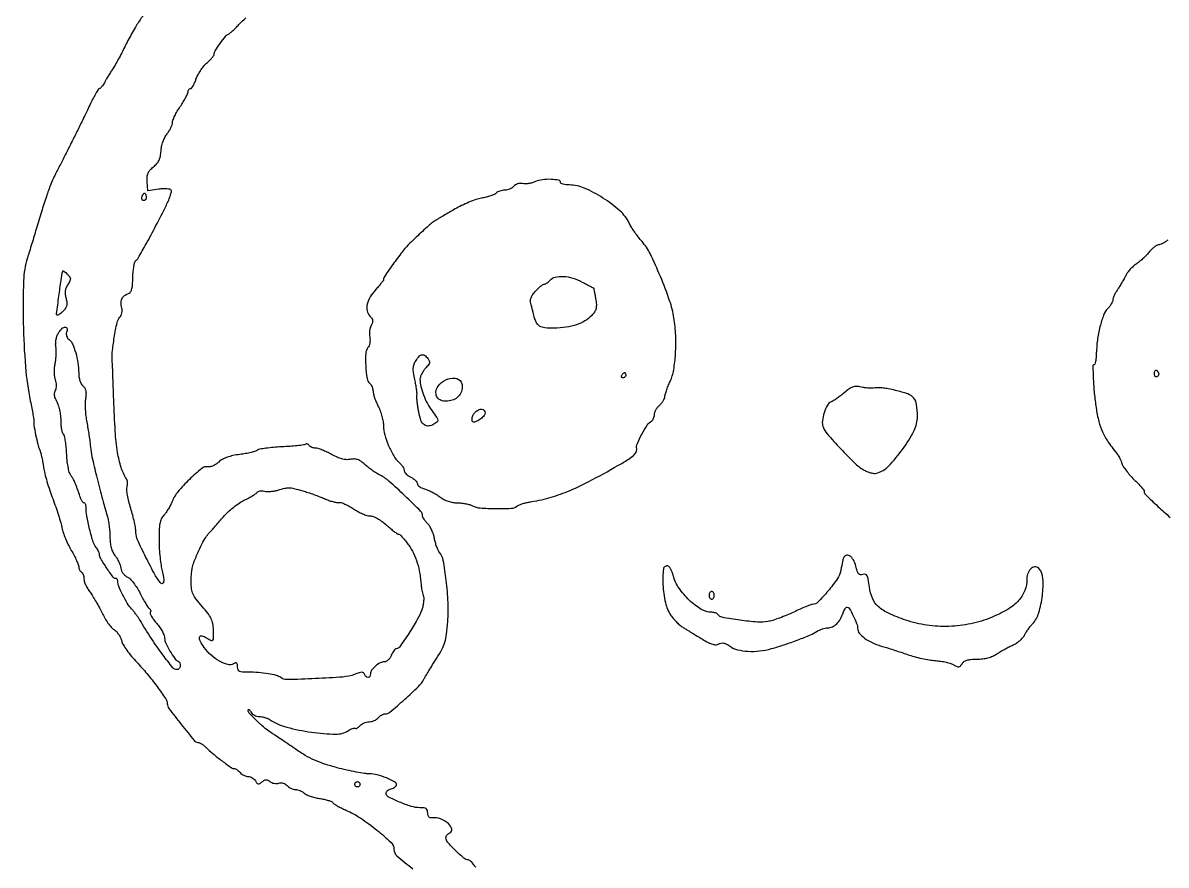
# Model space of a CAD drawing. Extents: x 163 to 1119, y 2 to 1130.
# Drawn here: x 190.6 to 629.5, y 404 to 727.2 of the extents above; entities that cross this region are included whole.
import ezdxf

# ---------------------------------------------------------------- set-up
doc = ezdxf.new("R2010")
doc.units = 0

msp = doc.modelspace()

# ---------------------------------------------------------------- linework, layer by layer
for points in [[(237.629457, 731.463585, 0.000067), (236.192159, 729.31235, 0.000112), (234.982215, 727.5, 0.013142), (233.77071, 725.576821, 0.006374), (232.318868, 723.059375, 0.006317), (230.872679, 720.397854, 0.009049), (229.663668, 718, -0.007), (228.503006, 715.674369, -0.005827), (227.206056, 713.234375, -0.005887), (225.966183, 711.02807, -0.015861), (225.017758, 709.5, 0.006332), (224.167643, 708.186845, 0.004745), (223.263698, 706.720312, 0.004798), (222.438972, 705.323296, 0.010945), (221.850107, 704.25, -0.023456), (221.348959, 703.388407, -0.031335), (220.811416, 702.660938, -0.032353), (220.30917, 702.136415, -0.187763), (219.958712, 702, 0.254873), (219.573861, 701.790195, 0.009119), (218.658103, 700.310938, 0.014813), (217.627863, 698.453714, 0.009604), (216.542533, 696.25, -0.002082), (215.326763, 693.684784, -0.00134), (213.896843, 690.720312, -0.001346), (212.48224, 687.827419, -0.002533), (211.321688, 685.5, 0.000245), (210.173654, 683.223829, 0.000144), (208.80249, 680.5, 0.000144), (207.433266, 677.776126, 0.000245), (206.291333, 675.5, -0.000716), (205.235579, 673.400578, -0.000643), (204.13521, 671.227167, -0.000644), (203.142739, 669.279326, -0.002025), (202.4696, 667.975463, 0.030903), (201.274083, 665.289988, 0.007007), (199.595686, 660.590686, 0.006683), (197.683514, 654.735532, 0.004494), (195.649265, 648, -0.00156), (194.909116, 645.496329, -0.000911), (194.0072, 642.5, -0.000911), (193.093421, 639.50386, -0.001545), (192.316317, 637, 0.067894), (190.819948, 628.200811, 0.013268), (190.717983, 612.092805, 0.014931), (191.563051, 595.227798, 0.030769), (193.424639, 582.154492, -0.0033), (193.994002, 579.292332, -0.004882), (194.452178, 576.77447, -0.002311), (194.810471, 574.630885, -0.091901), (194.799848, 574.154492, 0.095237), (194.778699, 572.805837, 0.007033), (195.473079, 569.161649, 0.010243), (196.292222, 565.546756, 0.035636), (197.032764, 563.270763, -0.030774), (197.422543, 562.111217, -0.010301), (197.851481, 560.37462, -0.010206), (198.24836, 558.428145, -0.011484), (198.548418, 556.54197, 0.027235), (198.976344, 554.307875, 0.009838), (199.818221, 551.185728, 0.009724), (200.876208, 547.795644, 0.011404), (202.014254, 544.62648, -0.007771), (203.160027, 541.507236, -0.007158), (204.241414, 538.267568, -0.007168), (205.122422, 535.352682, -0.023437), (205.586054, 533.392985, 0.035696), (206.059737, 531.589201, 0.0157), (206.928715, 529.277516, 0.015445), (208.007796, 526.873111, 0.020006), (209.151116, 524.743706, -0.011616), (210.241958, 522.791351, -0.01433), (211.16314, 520.920943, -0.012735), (211.845489, 519.322686, -0.094792), (212, 518.515011, 0.063644), (212.074153, 517.934806, 0.051654), (212.29375, 517.346848, 0.053394), (212.617211, 516.839248, 0.086008), (213, 516.5, -0.114193), (213.383672, 516.119706, -0.049674), (213.70625, 515.47375, -0.045635), (213.925952, 514.688104, -0.045399), (214, 513.874261, 0.079684), (214.158475, 512.886172, 0.026781), (214.690418, 511.521232, 0.025862), (215.450799, 510.049459, 0.026861), (216.350361, 508.683278, -0.019135), (217.411843, 507.124147, -0.008872), (218.675336, 505.024547, -0.008773), (219.926241, 502.769402, -0.012081), (220.964663, 500.69816, 0.024191), (222.002062, 498.748261, 0.022549), (223.245774, 496.859863, 0.023177), (224.503678, 495.284572, 0.067746), (225.550997, 494.374629, -0.060631), (226.485876, 493.585344, -0.038481), (227.37387, 492.468185, -0.038273), (228.087197, 491.217032, -0.056424), (228.495289, 490.02145, 0.080256), (229.061858, 488.587869, 0.019633), (230.448677, 486.451623, 0.01961), (232.253011, 484.0991, 0.018446), (234.271815, 481.844981, -0.018711), (238.153309, 477.50643, -0.014392), (242.068346, 472.499829, -0.009052), (245.436175, 467.749995, -0.150794), (246, 465.922984, 0.163357), (246.609306, 464.107795, 0.005273), (251.393006, 457.921769, 0.004443), (256.358961, 451.751638, 0.213168), (257.75, 451.055196, -0.092567), (258.351263, 450.915216, -0.031452), (259.152047, 450.502151, -0.030017), (259.999005, 449.923801, -0.030322), (260.767607, 449.25, 0.022076), (263.514799, 446.760404, 0.012193), (267.072581, 443.954925, 0.006452), (270.61719, 441.36817, 0.155619), (271.77146, 441, -0.109807), (272.235477, 440.896851, -0.038759), (272.831849, 440.559375, -0.036227), (273.451026, 440.073994, -0.035213), (274, 439.5, 0.061948), (274.610966, 438.92586, 0.044145), (275.416139, 438.440625, 0.044578), (276.281711, 438.109837, 0.069094), (277.072755, 438, -0.081313), (277.842587, 437.873973, -0.056285), (278.643603, 437.499814, -0.055515), (279.35339, 436.948541, -0.072457), (279.853533, 436.297238, 0.039515), (280.427068, 435.439154, 0.19118), (280.924784, 435.150992, 0.178195), (281.507255, 435.272512, 0.033602), (282.403223, 435.919683, -0.042624), (283.26929, 436.521811, -0.121326), (283.970199, 436.724012, -0.13068), (284.652702, 436.571032, -0.053134), (285.452012, 436.039826, 0.076969), (286.148312, 435.623305, 0.052229), (287.03762, 435.366527, 0.051653), (287.973877, 435.297571, 0.069521), (288.810829, 435.43996, -0.075881), (289.665085, 435.574192, -0.071634), (290.538437, 435.45233, -0.071906), (291.339016, 435.089782, -0.077475), (291.981262, 434.522578, 0.064618), (292.608146, 433.939726, 0.044374), (293.446213, 433.447257, 0.044476), (294.355011, 433.111717, 0.066296), (295.193873, 433, -0.059277), (296.041034, 432.899211, -0.03902), (296.975432, 432.594911, -0.039017), (297.851329, 432.149075, -0.059214), (298.521884, 431.620973, 0.08842), (299.348794, 431.04424, 0.024337), (300.825403, 430.447653, 0.023791), (302.593242, 429.924468, 0.022832), (304.427147, 429.563196, -0.016604), (306.201787, 429.236495, -0.02198), (307.78969, 428.815414, -0.020101), (309.050972, 428.364473, -0.159754), (309.518112, 427.970695, 0.112237), (309.970948, 427.510291, 0.012421), (311.241755, 426.739335, 0.014641), (312.824434, 425.892738, 0.011359), (314.592812, 425.06197, -0.041918), (320.26419, 421.961779, -0.024661), (326.496908, 417.385296, -0.01839), (331.895436, 412.655743, -0.206507), (333, 410.0954, 0.216442), (334.166161, 407.527665, 0.016236), (340.247791, 402.551971, 0.018912)], [(364.404638, 403.123076, 0.025647), (363.245005, 404.630297, 0.024215), (362.19784, 405.742037, 0.194104), (361.558379, 406, -0.178816), (359.873363, 406.622522, -0.017681), (356.641798, 409.591914, -0.017544), (353.626429, 412.782252, -0.182519), (353, 414.441149, -0.098362), (353.110578, 414.997808, -0.066863), (353.435673, 415.558149, -0.063965), (353.916146, 416.03709, -0.072536), (354.483141, 416.355157, 0.384168), (355.231153, 417.824731, 0.151439), (353.912666, 419.912218, 0.085027), (350.846247, 421.738732, 0.125431), (347.75, 422.105829, -0.085846), (346.98351, 422.136293, -0.150395), (346.434023, 422.443326, -0.132001), (346.106934, 423.041755, -0.059502), (346, 423.937142, 0.075423), (345.845644, 424.954593, 0.16801), (345.387583, 425.577547, 0.120821), (344.521251, 425.906984, 0.030736), (343.009538, 426, -0.075062), (339.670986, 426.504036, -0.02623), (335.099736, 428.183736, -0.018953), (330.826162, 430.208637, -0.279562), (330, 431.570757, -0.14557), (330.147609, 432.067016, -0.070767), (330.5875, 432.569053, -0.060987), (331.235041, 433.000893, -0.052688), (332, 433.289749, 0.039994), (332.765439, 433.556836, 0.051426), (333.4125, 433.925971, 0.061102), (333.857976, 434.335388, 0.178227), (334, 434.721168, 0.274547), (333.287225, 435.921415, 0.027379), (330.144591, 437.417341, 0.033299), (326.567577, 438.614471, 0.064184), (323.576629, 439, -0.038544), (321.72451, 439.142988, -0.008285), (318.549515, 439.690182, -0.008605), (314.884419, 440.450116, -0.008116), (311.175053, 441.349555, -0.015269), (306.387, 442.75053, -0.026969), (302.547444, 444.235826, -0.027981), (298.986855, 446.084903, -0.018006), (295.071736, 448.599555, 0.001682), (292.240839, 450.551202, 0.002036), (289.571358, 452.36243, 0.001723), (287.313149, 453.86994, 0.013979), (286.257239, 454.527865, -0.042904), (283.706251, 456.329936, -0.016736), (280.499717, 459.224132, -0.009891), (277.486059, 462.25046, -0.200638), (277.030409, 463.433999, -0.216168), (277.14122, 463.660897, -0.328125), (277.351299, 463.6728, -0.091365), (277.684528, 463.356248, -0.025361), (278.080099, 462.75, 0.082324), (278.634668, 462.080379, 0.055184), (279.454384, 461.514063, 0.054121), (280.399411, 461.129818, 0.069623), (281.327184, 461, -0.046421), (282.32359, 460.907292, -0.027748), (283.479994, 460.623034, -0.027618), (284.609881, 460.208367, -0.042483), (285.527494, 459.716713, 0.079784), (291.876371, 456.900066, 0.030453), (301.390356, 454.99686, 0.027617), (310.720748, 454.23635, 0.152708), (315.508084, 455.597254, -0.026709), (316.370665, 456.098763, -0.038814), (317.182633, 456.437894, -0.044022), (317.845681, 456.593188, -0.236116), (318.187325, 456.479342, 0.250303), (318.482476, 456.389697, 0.078081), (318.931572, 456.554396, 0.056935), (319.456967, 456.930352, 0.035822), (319.979944, 457.475834, -0.072933), (320.629009, 458.05958, -0.044588), (321.53575, 458.552276, -0.043725), (322.543732, 458.887685, -0.058525), (323.5, 459, 0.057711), (324.454798, 459.110572, 0.043604), (325.458358, 459.440625, 0.044567), (326.358729, 459.925471, 0.073891), (327, 460.5, -0.04698), (327.575336, 461.073937, -0.041134), (328.272756, 461.559375, -0.043286), (328.981594, 461.892501, -0.088432), (329.584645, 462, 0.176434), (331.500991, 462.697942, 0.007309), (337.110148, 467.550107, 0.011181), (342.389061, 472.469311, 0.078351), (344.489442, 475.279104, -0.012966), (345.170694, 476.492851, -0.002829), (346.409904, 478.545939, -0.002945), (347.871347, 480.905196, -0.00282), (349.381566, 483.281539, 0.019222), (351.450808, 486.786348, 0.049773), (352.579994, 489.491537, 0.043986), (353.226637, 492.554686, 0.012421), (353.691234, 497.415313, 0.028566), (353.789488, 504.781943, 0.018944), (353.09958, 513.211346, 0.014862), (351.944215, 520.894004, 0.129113), (350.497899, 524, -0.064923), (349.97253, 524.832535, -0.021227), (349.418451, 526.177322, -0.020747), (348.923639, 527.738726, -0.021996), (348.570885, 529.305777, 0.034981), (348.166913, 530.905442, 0.027809), (347.517797, 532.564722, 0.028578), (346.738902, 534.040448, 0.060728), (345.944223, 535.055777, -0.023462), (345.200007, 535.873318, -0.026895), (344.571116, 536.721896, -0.02751), (344.122915, 537.488602, -0.119057), (344, 537.997487, 0.198615), (343.263915, 539.77743, 0.005524), (337.190798, 545.731414, 0.01026), (331.183236, 551.260251, 0.06413), (327.731687, 553.597952, -0.022655), (326.298794, 554.404236, -0.013287), (324.657245, 555.49011, -0.013273), (323.07007, 556.665749, -0.021962), (321.803617, 557.749885, 0.032418), (320.346145, 558.945686, 0.071436), (319.071165, 559.60889, 0.081129), (317.768332, 559.839401, 0.052701), (316.242389, 559.698478, -0.062877), (314.692421, 559.586987, -0.050314), (313.036938, 559.844513, -0.041856), (311.197801, 560.492039, -0.023598), (309.086699, 561.562755, 0.016628), (307.309059, 562.495709, 0.017906), (305.516109, 563.284059, 0.017723), (303.936488, 563.848168, 0.077041), (302.956943, 564, -0.050098), (302.206938, 564.075337, -0.047673), (301.473705, 564.298542, -0.05133), (300.863354, 564.626721, -0.105718), (300.489919, 565.016312, 0.089689), (300.179945, 565.360963, 0.095247), (299.775006, 565.566405, 0.099803), (299.338721, 565.601661, 0.109247), (298.938206, 565.461809, -0.106921), (298.256784, 565.22035, -0.00545), (295.911964, 564.945677, -0.008496), (293.096233, 564.695219, -0.006041), (289.933071, 564.506334, 0.010075), (286.752006, 564.290613, 0.013501), (283.880103, 563.959293, 0.010641), (281.522302, 563.571195, 0.12278), (280.675766, 563.184229, -0.09636), (279.902117, 562.780505, -0.014027), (278.179536, 562.320801, -0.015436), (276.086497, 561.892444, -0.012678), (273.829036, 561.561311, 0.022284), (271.212581, 561.126032, 0.033657), (268.991394, 560.495244, 0.039222), (267.175813, 559.679239, 0.061731), (265.790499, 558.681645, -0.042167), (264.74916, 557.86823, -0.041435), (263.580186, 557.235648, -0.044577), (262.461394, 556.859793, -0.106717), (261.590704, 556.840307, 0.224196), (259.248461, 556.240128, 0.019232), (254.514911, 552.000567, 0.025128), (250.087655, 547.264308, 0.081756), (247.892172, 543.5875, -0.025152), (247.283854, 542.244973, -0.016472), (246.456325, 540.76093, -0.01658), (245.552122, 539.364952, -0.030316), (244.711545, 538.300772, 0.070579), (243.720948, 536.815603, 0.064368), (243.143784, 535.0666, 0.040204), (242.870644, 532.589457, 0.010275), (242.834676, 528.55138, 0.012134), (242.949329, 525.35998, 0.01045), (243.221188, 522.014247, 0.010574), (243.595605, 518.988671, 0.029699), (244.027017, 516.899667, -0.025584), (244.543538, 514.498411, -0.060523), (244.616258, 512.673158, -0.225505), (244.231583, 512.008527, -0.38064), (243.635653, 512.083333, -0.053789), (241.270724, 515.459594, -0.010487), (237.818069, 522.049881, -0.007719), (234.570569, 528.838936, -0.107022), (233.987099, 531.479091, 0.040369), (233.852456, 533.059954, 0.011367), (233.388589, 535.492993, 0.011381), (232.736756, 538.228947, 0.011775), (231.967735, 540.90131, -0.015122), (231.242357, 543.487003, -0.018085), (230.722195, 545.962659, -0.017038), (230.433779, 548.056861, -0.102891), (230.545184, 549.142362, 0.052304), (230.70907, 549.939298, 0.042525), (230.720676, 550.811495, 0.044124), (230.589426, 551.625385, 0.080585), (230.322644, 552.241051, -0.067175), (228.299618, 556.588059, -0.035501), (226.938358, 562.39002, -0.02398), (226.030592, 570.495537, -0.007859), (225.455619, 582.5, 0.000748), (225.284352, 587.589448, 0.001058), (225.115438, 592.121875, 0.000602), (224.960124, 595.948055, 0.014988), (224.88452, 597, -0.051581), (224.889584, 600.746719, -0.014804), (225.665925, 606.504364, -0.010804), (226.730661, 612.186324, -0.127916), (227.720825, 614.178336, 0.06709), (228.241672, 614.970255, 0.054398), (228.580126, 615.929784, 0.055523), (228.698569, 616.916362, 0.079135), (228.567458, 617.787459, -0.076466), (228.281038, 619.62416, -0.101141), (228.615778, 621.27944, -0.11317), (229.527639, 622.539288, -0.116301), (230.888793, 623.260668, 0.149722), (231.757316, 623.796773, 0.106885), (232.316222, 624.801657, 0.054891), (232.639555, 626.529911, 0.012244), (232.792227, 629.533264, -0.015548), (232.922768, 631.805112, -0.021801), (233.190368, 633.819284, -0.01896), (233.537991, 635.421943, -0.193801), (233.932762, 635.958444, 0.126227), (234.879617, 636.942577, 0.003113), (237.953919, 642.454939, 0.006328), (241.544505, 649.188822, 0.003754), (245.662392, 657.301481, 0.016023), (246.537089, 659.207969, 0.022527), (247.184102, 660.963782, 0.019838), (247.583617, 662.416709, 0.198093), (247.483692, 663.026387, 0.208256), (247.014848, 663.351688, 0.030734), (245.844972, 663.509976, 0.03035), (244.359224, 663.528336, 0.02182), (242.706492, 663.375923), (238.5, 662.802034), (238.25594, 666.333109, -0.036729), (238.264216, 668.20709, -0.083072), (238.605337, 669.579584, -0.084665), (239.369529, 670.750338, -0.039284), (240.708243, 671.985144, 0.045887), (241.998676, 673.20729, 0.068455), (242.854616, 674.501942, 0.0641), (243.364451, 676.043297, 0.03503), (243.605921, 678.022792, -0.040886), (243.835365, 679.736711, -0.030276), (244.355401, 681.577452, -0.030782), (245.073913, 683.289216, -0.051936), (245.903617, 684.604599, 0.027924), (246.705955, 685.750898, 0.027114), (247.384188, 686.99052, 0.028171), (247.858421, 688.143905, 0.083637), (248, 688.984378, -0.095319), (248.178855, 689.914048, -0.018392), (248.875905, 691.487998, -0.018967), (249.8403, 693.289038, -0.0165), (250.981803, 695.099519, 0.011883), (252.124937, 696.876021, 0.014983), (253.093046, 698.574546, 0.013098), (253.816354, 700.027543, 0.105675), (253.981803, 700.75, -0.071968), (254.05803, 701.227677, -0.086005), (254.265624, 701.632813, -0.098807), (254.569232, 701.903814, -0.133723), (254.922448, 702, 0.231917), (255.350381, 702.209772, 0.032084), (255.921669, 703.053668, 0.03134), (256.508052, 704.212938, 0.021719), (257.028698, 705.586955, -0.041383), (257.691478, 707.148076, -0.025034), (258.714797, 708.87763, -0.024984), (259.911564, 710.504336, -0.039703), (261.10625, 711.752253, 0.015626), (262.214476, 712.803613, 0.020763), (263.149961, 713.830296, 0.018588), (263.845491, 714.725996, 0.157044), (264, 715.20579, -0.143269), (264.376491, 716.492747, -0.012695), (266.291252, 719.324276, -0.013381), (268.345251, 722.044521, -0.127708), (269.5, 722.910133, 0.077345), (270.051489, 723.243412, 0.010106), (271.0875, 724.148749, 0.011559), (272.278078, 725.283775, 0.009437), (273.5, 726.550766, -0.025742), (276.191866, 729.165712, -0.011791)], [(630.115141, 643.857644, -0.023712), (629.107205, 643.146635, -0.024802), (628.051115, 642.545683, -0.025463), (627.092276, 642.12113, -0.091735), (626.437619, 642, 0.137586), (625.790458, 641.818484, 0.030926), (624.842448, 641.157677, 0.029829), (623.806494, 640.230185, 0.025048), (622.822478, 639.132517, -0.021836), (621.74487, 637.914805, -0.014954), (620.423014, 636.625864, -0.015098), (619.072217, 635.458472, -0.029337), (617.915444, 634.62591, 0.041801), (616.825101, 633.799192, 0.025808), (615.6849, 632.662407, 0.025802), (614.667222, 631.413418, 0.041578), (613.95148, 630.243393, -0.010269), (613.294573, 629.001163, -0.005854), (612.452625, 627.52615, -0.005844), (611.570075, 626.060738, -0.00963), (610.786036, 624.84563, 0.02018), (610.102396, 623.735395, 0.02139), (609.524648, 622.594634, 0.021597), (609.114009, 621.574944, 0.085118), (609, 620.910081, -0.104103), (608.865889, 620.272936, -0.029639), (608.401576, 619.368255, -0.028473), (607.742509, 618.384707, -0.026729), (606.962812, 617.460415, 0.09911), (605.415019, 614.972969, 0.028434), (604.057978, 610.619756, 0.02768), (603.067998, 605.471864, 0.027742), (602.653705, 600.25, -0.016693), (602.560607, 598.620866, -0.027057), (602.360804, 597.248438, -0.025574), (602.098807, 596.221545, -0.328576), (601.798075, 596, 0.421557), (601.302579, 595.491955, 0.005309), (601.480029, 590.512906, 0.012969), (601.877472, 585.016127, 0.012641), (602.56162, 579.5, 0.024233), (603.609451, 574.253741, 0.0466), (605.032987, 570.213084, 0.043073), (607.259324, 566.30617, 0.017834), (610.892719, 561.423188, -0.042602), (611.273788, 560.854324, -0.015808), (611.713482, 559.996083, -0.015532), (612.136506, 559.024861, -0.018099), (612.475537, 558.077076, 0.067477), (613.006619, 556.955054, 0.018776), (614.130456, 555.36199, 0.018591), (615.551311, 553.637295, 0.018528), (617.097893, 552.020908, -0.00942), (618.592874, 550.514361, -0.01355), (619.853756, 549.121221, -0.009278), (620.839877, 547.926292, -0.169443), (621, 547.46736, 0.202755), (621.553124, 546.159411, 0.005152), (626.302613, 541.642361, 0.009174), (630.978854, 537.443444, 0.075718)]]:
    msp.add_lwpolyline(points, format="xyb")
for points in [[(387.397279, 666.3047, -0.035064), (386.131303, 665.856992, -0.028457), (384.72375, 665.55268, -0.029321), (383.38875, 665.422241, -0.063673), (382.364422, 665.513028, 0.069912), (381.451943, 665.582488, 0.057768), (380.491396, 665.408661, 0.059404), (379.625059, 665.028921, 0.086791), (378.991978, 664.490334, -0.072186), (378.359246, 663.919575, -0.044597), (377.478783, 663.437786, -0.043816), (376.502066, 663.109791, -0.05917), (375.577555, 663, 0.044709), (374.662176, 662.917985, 0.03687), (373.712767, 662.67311, 0.038294), (372.869795, 662.314042, 0.076692), (372.287182, 661.887182, -0.093608), (371.578876, 661.403926, -0.019474), (370.170618, 660.852665, -0.01981), (368.460324, 660.333794, -0.017564), (366.644538, 659.928101, 0.03493), (364.511347, 659.37312, 0.015665), (361.794093, 658.36372, 0.015419), (358.97717, 657.113045, 0.020244), (356.49342, 655.790919, 0.000025), (354.216295, 654.457651, 0.000028), (352.022661, 653.172957, 0.000026), (350.153928, 652.078273, 0.000148), (349.167543, 651.5, 0.031442), (347.840624, 650.604981, 0.016611), (346.307649, 649.341063, 0.007874), (343.964725, 647.208364, 0.001077), (339.154844, 642.669985, 0.037184), (336.604805, 639.865672, 0.010097), (333.005591, 635.065894, 0.005178), (329.460588, 630.024652, 0.151778), (329, 628.542301, -0.16653), (328.908222, 628.274382, -0.004751), (328.146232, 627.311721, -0.009156), (327.207321, 626.191057, -0.006114), (326.093555, 624.941287, 0.047262), (323.900927, 622.031091, 0.082702), (322.767255, 619.243124, 0.106939), (322.747064, 616.754392, 0.132464), (323.789371, 614.694061, -0.040847), (324.530861, 613.718874, -0.106316), (324.837027, 612.897035, -0.118574), (324.76209, 612.078288, -0.057796), (324.309799, 611.124459, 0.070407), (323.924183, 610.255513, 0.036445), (323.682754, 609.089817, 0.03535), (323.606351, 607.83255, 0.044757), (323.721862, 606.674652, -0.046368), (323.831188, 605.541872, -0.041076), (323.738164, 604.360236, -0.043318), (323.471799, 603.304974, -0.089964), (323.056287, 602.567822, 0.162826), (322.198545, 600.355741, 0.024335), (322.206165, 595.518016, 0.023439), (322.674579, 590.709394, 0.185613), (323.748834, 588.793486, -0.07505), (324.228096, 588.256063, -0.044531), (324.63247, 587.496899, -0.043449), (324.907736, 586.648055, -0.056746), (325, 585.837717, 0.064745), (325.129286, 584.843476, 0.017864), (325.5875, 583.331963, 0.017732), (326.23445, 581.641588, 0.017691), (327, 580, -0.030681), (327.766024, 578.239463, -0.021876), (328.4125, 576.188242, -0.02219), (328.857816, 574.170277, -0.043233), (329, 572.52894, 0.069058), (329.472758, 569.122361, 0.032695), (330.959505, 564.934862, 0.032655), (332.963569, 561.007258, 0.074671), (335.064869, 558.441294, -0.035014), (335.805379, 557.6703, -0.03495), (336.431555, 556.803065, -0.037146), (336.866643, 555.969853, -0.102097), (337, 555.323574, 0.143113), (337.176834, 554.718414, 0.053978), (337.734375, 554.023914, 0.047828), (338.543464, 553.354892, 0.041977), (339.5, 552.818046, -0.04059), (340.45659, 552.284649, -0.046894), (341.265625, 551.625696, -0.052976), (341.824164, 550.945788, -0.146498), (342, 550.358537, 0.172861), (342.197793, 549.803515, 0.064537), (342.807813, 549.226936, 0.054122), (343.697647, 548.717225, 0.042642), (344.75, 548.360503, -0.040156), (346.023589, 547.935821, -0.018675), (347.601165, 547.194146, -0.018362), (349.208399, 546.287644, -0.02438), (350.594391, 545.341451, 0.040462), (352.143858, 544.3551, 0.038793), (353.853506, 543.615179, 0.039206), (355.63799, 543.154709, 0.043568), (357.410132, 543, -0.025532), (358.985126, 542.919522, -0.021418), (360.640052, 542.677972, -0.021956), (362.134959, 542.325316, -0.054008), (363.179876, 541.903733, 0.104006), (366.102459, 541.050248, 0.01685), (372.049799, 540.793359, 0.014276), (378.02703, 540.907413, 0.158634), (380.229755, 541.742249, -0.069463), (380.94972, 542.172073, -0.020534), (382.15499, 542.623609, -0.020181), (383.56689, 543.025072, -0.020466), (385, 543.30924, 0.028392), (392.517018, 544.923934, 0.030611), (399.610973, 547.350301, 0.023334), (407.787456, 551.173895, 0.008512), (419, 557.315393, 0.008848), (422.915141, 559.640055, 0.043682), (424.969765, 561.172443, 0.088158), (425.969114, 562.442158, 0.159104), (426.197787, 563.732641, -0.13536), (426.466278, 565.804038, -0.023585), (428.179395, 569.394867, -0.024945), (430.247045, 572.827197, -0.106692), (431.95948, 574.474957, 0.101527), (432.358202, 574.85085, 0.051994), (432.694347, 575.453766, 0.048625), (432.922839, 576.173159, 0.05264), (433, 576.904029, -0.086738), (433.142304, 577.718164, -0.040394), (433.5875, 578.697069, -0.038419), (434.234698, 579.675539, -0.043542), (435, 580.5, 0.034725), (435.765337, 581.295922, 0.034807), (436.4125, 582.189509, 0.036994), (436.862376, 583.046796, 0.102686), (437, 583.709852, -0.072321), (437.116486, 584.510978, -0.011483), (437.604637, 586.025775, -0.012522), (438.270283, 587.795533, -0.010667), (439.058338, 589.628061, 0.065389), (440.409438, 594.04471, 0.026811), (441.11556, 600.285362, 0.025673), (441.169303, 607.242504, 0.027606), (440.499422, 614, 0.045209), (438.857684, 620.584166, 0.015302), (435.325577, 629.818687, 0.014176), (431.328609, 638.667301, 0.066998), (428.254706, 643.294028, -0.01578), (426.866058, 644.981166, -0.011931), (425.446229, 646.915315, -0.012096), (424.199048, 648.797553, -0.027237), (423.368774, 650.294028, 0.097687), (419.765042, 655.065807, 0.039994), (413.26898, 659.996575, 0.039935), (406.105435, 663.812818, 0.102775), (400.390796, 665, -0.02481), (399.091392, 665.064516, -0.039428), (397.996046, 665.261612, -0.046881), (397.217425, 665.54631, -0.289331), (397, 665.890594, 0.356929), (396.252435, 666.804397, 0.03911), (393.359621, 667.156961, 0.041305), (390.044687, 667.026068, 0.072122)], [(237.604167, 659.270833, -0.198339), (236.941134, 658.995338, -0.274516), (236.399603, 659.315272, -0.160291), (236.239822, 660.176395, -0.105175), (236.582949, 661.134215, -0.024362), (237.012891, 661.759582, -0.233206), (237.294341, 661.899578, -0.286646), (237.536207, 661.749629, -0.033951), (237.787251, 661.138246, -0.052621), (237.903448, 660.610215, -0.052345), (237.907167, 660.068604, -0.057227), (237.805016, 659.594136, -0.115259)], [(207.81638, 626.809977, 0.049711), (207.185423, 625.580715, 0.06212), (206.867352, 624.339168, 0.059024), (206.855629, 623.007422, 0.039318), (207.140728, 621.506434, -0.036072), (207.453191, 619.917637, -0.087115), (207.391512, 618.726042, -0.093748), (206.933948, 617.68031, -0.046532), (206.006434, 616.56199, -0.019895), (205.231255, 615.846162, -0.032964), (204.51738, 615.314737, -0.036271), (203.938789, 614.997518, -0.335301), (203.676845, 615.055556, -0.211318), (203.514269, 615.601946, -0.00078), (204.389004, 622.352361, -0.00405), (205.242697, 628.475669, -0.019079), (205.894748, 631.964286, -0.474808), (206.041791, 632.037374, -0.042364), (206.455035, 631.806234, -0.031455), (207.011912, 631.376227, -0.016242), (207.654309, 630.774263, -0.036524), (208.526451, 629.764463, -0.150753), (208.792572, 629.012422, -0.129951), (208.60789, 628.177114, -0.024382)], [(405.301882, 627.75, 0.00126), (406.921062, 626.887438, 0.002024), (408.306682, 626.160938, 0.000349), (409.534279, 625.524698, 0.119937), (409.63576, 625.5, -0.356923), (409.699701, 625.447692, -0.001002), (409.931749, 624.287928, -0.004962), (410.181779, 622.955898, -0.003001), (410.452742, 621.373797, -0.024068), (410.71926, 619.076419, -0.077714), (410.58495, 617.549762, -0.089223), (410.005176, 616.254419, -0.03837), (408.816982, 614.771549, -0.072975), (406.358048, 612.811894, -0.052841), (403.157279, 611.376357, -0.044491), (399.18686, 610.458862, -0.02746), (394.407507, 610.059975, -0.031023), (390.916731, 610.177535, -0.119354), (388.879626, 610.882757, -0.143759), (387.600228, 612.358133, -0.052785), (386.714929, 615, 0.005943), (386.45632, 616.105701, 0.003981), (386.135484, 617.364276, 0.004009), (385.80513, 618.578771, 0.007885), (385.519552, 619.537961, -0.092369), (385.388531, 620.616144, -0.078168), (385.638697, 621.738508, -0.061665), (386.296488, 622.94689, -0.031444), (387.391069, 624.287961, -0.016974), (388.421221, 625.32648, -0.021929), (389.437989, 626.203339, -0.020396), (390.328853, 626.84881, -0.147614), (390.829806, 627, 0.114167), (391.270713, 627.102004, 0.037538), (391.848989, 627.440625, 0.035125), (392.455352, 627.925978, 0.033224), (393, 628.5, -0.167261), (394.930527, 629.674652, -0.069124), (398.020063, 629.913442, -0.058565), (401.67129, 629.256994, -0.049318)], [(207.330901, 608.419931, 0.104742), (207.224445, 607.750415, 0.072599), (207.374188, 606.996168, 0.068646), (207.747846, 606.27493, 0.073853), (208.295189, 605.701956, -0.125775), (209.63287, 603.977396, -0.032202), (210.837161, 600.627422, -0.032289), (211.701358, 596.692098, -0.037537), (211.994423, 592.872445, 0.037056), (212.110275, 591.34325, 0.040783), (212.4506, 589.897667, 0.044865), (212.962068, 588.695995, 0.0968), (213.595548, 587.920702, -0.085569), (214.29766, 587.099453, -0.082777), (214.694299, 586.081207, -0.063379), (214.79939, 584.765141, -0.027922), (214.619977, 583.024932, 0.037513), (214.473229, 581.27311, 0.015513), (214.526632, 578.893729, 0.015246), (214.741939, 576.335221, 0.018982), (215.104203, 573.976675, -0.006322), (215.53336, 571.587365, -0.004671), (215.949989, 568.933773, -0.004722), (216.296586, 566.418755, -0.010556), (216.501502, 564.5, 0.033035), (217.080791, 560.701234, 0.00522), (218.786659, 553.343299, 0.006151), (220.851207, 545.276672, 0.008201), (222.935941, 538.006602, -0.027698), (223.34451, 536.339081, -0.013632), (223.687433, 534.181752, -0.013482), (223.922564, 531.91619, -0.019116), (224, 529.891461, 0.027986), (224.120507, 527.740137, 0.038011), (224.483683, 525.830111, 0.042614), (225.080358, 524.190728, 0.058135), (225.902037, 522.851669, -0.034179), (226.655888, 521.745466, -0.024558), (227.347565, 520.419296, -0.024945), (227.882974, 519.085628, -0.047974), (228.152037, 517.96681, 0.071721), (228.44758, 516.951772, 0.052878), (229.04237, 515.941698, 0.053282), (229.828995, 515.087618, 0.076754), (230.694329, 514.536842, -0.098697), (231.715358, 513.822667, -0.025605), (233.032996, 512.297333, -0.02502), (234.384938, 510.36811, -0.023207), (235.574354, 508.265499, 0.008458), (236.66766, 506.192426, 0.011374), (237.731474, 504.35569, 0.008607), (238.674179, 502.868414, 0.109199), (239.146337, 502.409559, -0.097278), (239.443539, 502.13406, -0.097514), (239.614143, 501.766841, -0.098348), (239.632012, 501.36502, -0.100827), (239.494297, 500.990772, 0.24453), (239.454791, 500.457362, 0.029201), (240.00182, 499.364552, 0.029491), (240.859371, 498.059797, 0.020031), (241.977985, 496.677855, -0.027994), (243.134566, 495.201567, -0.028447), (244.112283, 493.612971, -0.029664), (244.797786, 492.139786, -0.094331), (245, 491.077492, 0.109424), (245.427317, 489.148298, 0.024119), (247.015238, 486.129141, 0.022993), (248.870451, 483.287563, 0.132822), (250.25, 482.166667, -0.207606), (250.880287, 481.480773, -0.127751), (250.968958, 480.369906, -0.131763), (250.507177, 479.380019, -0.221597), (249.691827, 479, -0.2267), (248.12796, 479.747472, -0.009783), (244.298246, 484.687064, -0.015162), (239.955345, 490.905888, -0.010368), (235.389097, 498.212532, 0.018931), (234.824328, 499.082726, 0.008626), (234.024559, 500.177807, 0.008528), (233.141066, 501.304266, 0.011605), (232.303853, 502.287487, -0.04679), (230.663952, 504.512902, -0.019534), (228.867023, 507.782801, -0.017043), (227.370249, 511.052126, -0.099137), (227, 512.901129, 0.073209), (226.938189, 513.321024, 0.087761), (226.758429, 513.677207, 0.10055), (226.491239, 513.915316, 0.132641), (226.177632, 514, -0.241019), (225.177548, 514.511809, -0.009123), (222.712048, 518.065681, -0.012159), (220.445936, 521.648595, -0.135735), (220, 523.261002, 0.087349), (219.90778, 523.784859, 0.030605), (219.602172, 524.488578, 0.029288), (219.163998, 525.237361, 0.030264), (218.645691, 525.921259, -0.105094), (217.571074, 527.890162, -0.011572), (216.206797, 532.876907, -0.014442), (215.095256, 537.966421, -0.052968), (214.831007, 541.25, 0.049383), (214.781929, 541.919719, 0.070544), (214.598871, 542.485937, 0.092077), (214.3172, 542.866484, 0.189722), (213.977993, 543, -0.256918), (213.56192, 543.228902, -0.026003), (212.987765, 544.248438, -0.02744), (212.397425, 545.621602, -0.018305), (211.867619, 547.25, 0.018736), (211.294976, 549.004919, 0.017207), (210.577695, 550.763422, 0.017504), (209.829159, 552.28683, 0.05279), (209.179278, 553.242499, -0.096776), (208.553553, 554.361867, -0.026678), (208.02595, 556.318117, -0.024201), (207.624793, 558.777369, -0.016878), (207.401343, 561.580341, 0.012371), (207.216889, 564.190947, 0.015868), (206.911847, 566.579686, 0.013749), (206.542965, 568.53739, 0.117079), (206.159422, 569.337842, -0.095297), (205.798224, 570.015161, -0.026522), (205.502983, 571.186741, -0.02575), (205.304049, 572.574853, -0.024469), (205.244261, 574, 0.026487), (205.131155, 576.459136, 0.035074), (204.754215, 578.667705, 0.034932), (204.070702, 580.80888, 0.025952), (203.033881, 583.06529, -0.075314), (202.786317, 583.782729, -0.051705), (202.718599, 584.642393, -0.051316), (202.829101, 585.506076, -0.070218), (203.112243, 586.236083, 0.079994), (203.411372, 587.054136, 0.049716), (203.505021, 588.074096, 0.045908), (203.393798, 589.187749, 0.043034), (203.080679, 590.287798, -0.056853), (202.778816, 591.471285, -0.027612), (202.652444, 593.029068, -0.026965), (202.699099, 594.684209, -0.034946), (202.928883, 596.184676, 0.026599), (203.193287, 597.737644, 0.017159), (203.341241, 599.557072, 0.017253), (203.363352, 601.351237, 0.030897), (203.239792, 602.819555, -0.045238), (203.157077, 604.313377, -0.042596), (203.340195, 605.828977, -0.043258), (203.772475, 607.267901, -0.050477), (204.430156, 608.533749, -0.063368), (205.696448, 610.017145, -0.19669), (206.908562, 610.458508, -0.379454), (207.537238, 609.855505, -0.112295)], [(346.024329, 598.470685, -0.070729), (346.573512, 597.577955, -0.160457), (346.645532, 596.79799, -0.108795), (346.232736, 595.927636, -0.023651), (345.146774, 594.656234, 0.039189), (344.325204, 593.631602, 0.034126), (343.630615, 592.444186, 0.035647), (343.151495, 591.277924, 0.079802), (343, 590.334772, 0.061208), (343.328188, 587.663903, 0.030957), (344.352419, 584.426635, 0.030049), (345.850122, 581.147106, 0.037484), (347.638103, 578.316722, -0.009087), (349.479156, 575.738812, -0.137448), (349.830999, 574.707616, -0.252739), (349.467226, 573.933871, -0.036218), (347.936078, 572.96579, -0.1289), (345.957438, 572.492034, -0.199721), (344.372692, 573.191448, -0.117155), (343.178533, 575.2405, -0.033925), (342.350549, 578.831769, -0.007572), (342.082474, 580.685391, -0.0098), (341.895757, 582.393455, -0.007804), (341.790398, 583.820913, -0.082059), (341.851961, 584.401268, 0.094306), (341.899914, 584.989228, 0.007969), (341.713179, 586.504516, 0.010354), (341.421974, 588.317529, 0.007824), (341.030015, 590.295649, -0.015371), (340.534956, 593.008157, -0.053554), (340.458916, 594.784594, -0.074958), (340.766756, 596.202011, -0.054188), (341.502645, 597.644381, -0.035528), (342.763501, 599.299294, -0.168559), (343.785019, 599.877045, -0.209846), (344.805017, 599.635052, -0.057925)], [(422, 592, -0.105053), (421.918938, 591.618444, -0.099167), (421.688914, 591.29375, -0.09642), (421.345238, 591.076123, -0.093332), (420.940983, 591, -0.108972), (420.586039, 591.078288, -0.182303), (420.3746, 591.29375, -0.161196), (420.343488, 591.6179, -0.082592), (420.5, 592, -0.029505), (420.768994, 592.382774, -0.035638), (421.066025, 592.70625, -0.038439), (421.34829, 592.934461, -0.151918), (421.559017, 593, -0.210953), (421.727648, 592.92554, -0.081139), (421.870461, 592.70625, -0.061769), (421.967655, 592.382849, -0.042167)], [(626.457295, 593.069098, -0.108373), (626.598899, 592.665803, -0.099685), (626.565079, 592.22714, -0.095498), (626.360589, 591.820631, -0.090427), (626.016312, 591.510081, -0.136093), (625.63036, 591.397824, -0.190788), (625.298542, 591.524436, -0.140899), (625.074611, 591.890269, -0.067432), (625, 592.440983, -0.039415), (625.085158, 593.519563, -0.25701), (625.407182, 593.933879, -0.315493), (625.86686, 593.838655, -0.050477)], [(358.844137, 589.314029, -0.147045), (359.265421, 587.414112, -0.096992), (358.670524, 585.240672, -0.093423), (357.26844, 583.384225, -0.123556), (355.407655, 582.387467, -0.049697), (352.979865, 582.029001, -0.101117), (351.082498, 582.324051, -0.13688), (349.814386, 583.244552, -0.132977), (349.188507, 584.698723, -0.198003), (349.978685, 587.807405, -0.12186), (352.937286, 590.241349, -0.135702), (356.457475, 590.867851, -0.246563)], [(505.88761, 585.258986, -0.012761), (504.466833, 584.095554, -0.013062), (502.999339, 583.01544, -0.012908), (501.678938, 582.145515, -0.052078), (500.812267, 581.723994, 0.186251), (499.423305, 580.513365, 0.043582), (498.203242, 577.615528, 0.044701), (497.487105, 574.443553, 0.122248), (497.738952, 572.175403, 0.091639), (499.343684, 569.47779, 0.008724), (504.518647, 563.774346, 0.010634), (509.88284, 558.30367, 0.056956), (513.176962, 555.746189, 0.036357), (514.558881, 555.03778, 0.038508), (516.002915, 554.552764, 0.041861), (517.341952, 554.332015, 0.086808), (518.393294, 554.430569, 0.134901), (522.895288, 557.097671, 0.036192), (528.272369, 563.541108, 0.036626), (532.690624, 570.749738, 0.120755), (533.986345, 576.130811, 0.031189), (533.676939, 580.78291, 0.14398), (532.601087, 583.226317, 0.134637), (530.331796, 584.786739, 0.025976), (525.5, 586.190636, 0.009376), (522.768032, 586.778871, 0.025029), (520.796173, 587.063345, 0.027406), (518.909884, 587.135873, 0.013324), (516.5, 587.03215, -0.030416), (515.548425, 587.023732, -0.014242), (514.32011, 587.122761, -0.014052), (513.034068, 587.300101, -0.019141), (511.88761, 587.536573, 0.067595), (510.439501, 587.691679, 0.083824), (509.111751, 587.428692, 0.063774), (507.68543, 586.667596, 0.023533)], [(368, 577.535184, -0.17574), (367.624204, 576.499024, -0.050514), (366.384885, 575.28764, -0.050677), (364.869545, 574.312522, -0.118176), (363.565741, 574, -0.348856), (363.073212, 574.39126, -0.098709), (363.040266, 575.440336, -0.070714), (363.454089, 576.747591, -0.084608), (364.2, 577.8, -0.081081), (365.45107, 578.699947, -0.133626), (366.720656, 578.952157, -0.195865), (367.630628, 578.505375, -0.183921)], [(298, 547.620963, -0.010174), (300.001809, 547.002422, -0.006491), (302.304418, 546.205959, -0.006521), (304.542553, 545.365974, -0.012059), (306.334188, 544.6165, 0.01991), (307.924308, 543.980463, 0.021033), (309.531415, 543.485745, 0.021219), (310.945256, 543.178279, 0.083403), (311.834188, 543.173583, -0.117425), (312.727834, 543.108553, -0.025775), (314.18042, 542.565178, -0.025475), (315.835388, 541.744323, -0.022067), (317.482135, 540.722179, 0.024975), (319.182684, 539.680281, 0.024104), (320.998537, 538.79964, 0.024843), (322.670445, 538.182364, 0.076148), (323.860934, 538, -0.096905), (325.050159, 537.767331, -0.030675), (326.687823, 536.980798, -0.029097), (328.461661, 535.850681, -0.027327), (330.13168, 534.5, 0.009874), (331.675982, 533.159239, 0.013826), (333.110857, 532.028125, 0.010105), (334.336764, 531.153479, 0.151007), (334.833361, 531, -0.197389), (335.295899, 530.809997, -0.013089), (336.312185, 529.751562, -0.017329), (337.478925, 528.378258, -0.011995), (338.705493, 526.75, -0.045008), (340.530746, 523.646661, -0.03488), (341.956312, 519.992698, -0.032539), (342.944641, 515.904363, -0.027784), (343.460464, 511.5, 0.022059), (343.556534, 510.589657, 0.012579), (343.74853, 509.5, 0.012545), (343.997393, 508.410938, 0.020264), (344.269492, 507.5, -0.077798), (344.448682, 506.48951, -0.029817), (344.392314, 505.059375, -0.028648), (344.144521, 503.486845, -0.031305), (343.723147, 502, -0.045841), (341.978928, 498.200514, -0.014709), (338.72364, 492.907697, -0.007358), (335.180263, 487.678417, -0.244861), (333.878012, 487, 0.189005), (333.457458, 486.835137, 0.044859), (332.943746, 486.265625, 0.039968), (332.43192, 485.457137, 0.0303), (332, 484.5, -0.05504), (331.510372, 483.543904, -0.057714), (330.830508, 482.734375, -0.064348), (330.072545, 482.183566, -0.12563), (329.353492, 482, 0.121443), (327.70447, 481.59348, 0.058144), (325.892125, 480.354752, 0.058808), (324.458991, 478.77761, 0.156283), (324, 477.345012, -0.137782), (323.740864, 476.422477, -0.250317), (323.083885, 476.035276, -0.211819), (322.299163, 476.344579, -0.112642), (321.739635, 477.25, 0.156753), (321.341286, 477.784835, 0.160596), (320.710004, 477.980929, 0.073502), (319.678884, 477.810256, 0.014496), (317.906302, 477.183698, -0.073203), (313.413242, 476.166642, -0.008096), (302.866463, 475.530188, -0.004753), (291.877347, 475.150101, -0.175278), (289.532818, 475.932166, 0.104799), (287.892781, 476.745045, 0.021651), (284.721547, 477.414439, 0.022473), (280.994503, 477.863072, 0.022614), (277.25, 477.974079, -0.014774), (274.878134, 478.007199, -0.100842), (273.749074, 478.288905, -0.197191), (273.192536, 478.903464, -0.086844), (273, 480.003613, 0.033855), (272.930937, 481.02242, 0.199999), (272.666171, 481.474141, 0.244147), (272.199071, 481.552844, 0.049592), (271.404205, 481.206328, -0.198487), (269.230037, 480.947862, -0.059051), (266.075219, 482.250274, -0.053475), (262.808197, 484.564592, -0.057364), (260.19189, 487.470448, -0.031063), (258.627765, 489.985885, -0.180688), (258.41866, 491.506261, -0.425285), (259.223147, 491.994785, -0.07508), (261.03191, 491.212145, 0.022413), (262.834943, 490.195472, 0.339251), (263.497876, 490.319894, 0.185022), (263.808167, 491.131355, 0.007903), (263.756762, 494.25, 0.040619), (263.484191, 496.641584, 0.06404), (262.8302, 498.598135, 0.051335), (261.589164, 500.608457, 0.017468), (259.400216, 503.25753, -0.016262), (257.079604, 506.052191, -0.060377), (255.904932, 508.012466, -0.072948), (255.347314, 509.99933, -0.031233), (255.166309, 512.75753, -0.014824), (255.218444, 514.719886, -0.01441), (255.386733, 516.694399, -0.01447), (255.634753, 518.419649, -0.050679), (255.937231, 519.5, -0.008587), (257.725343, 523.832343, -0.016772), (259.323803, 527.208819, -0.020825), (260.778543, 529.765352, -0.050425), (262.108868, 531.480366, 0.007305), (263.084242, 532.536007, 0.002317), (264.508277, 534.138006, 0.002312), (266.079323, 535.938689, 0.002571), (267.578766, 537.691569, -0.029757), (269.259848, 539.453272, -0.019544), (271.386382, 541.281945, -0.019679), (273.604503, 542.905316, -0.035415), (275.558031, 544.028092, 0.010834), (277.296259, 544.916544, 0.013884), (278.853848, 545.812378, 0.011757), (280.106136, 546.620752, 0.105512), (280.555743, 547.090193, -0.159753), (280.929404, 547.405175, -0.059894), (281.599, 547.586113, -0.051533), (282.431928, 547.620529, -0.042576), (283.311285, 547.49052, 0.053021), (284.363104, 547.357349, 0.024736), (285.738315, 547.39788, 0.024178), (287.190982, 547.583768, 0.031044), (288.5, 547.900897, -0.016788), (291.116493, 548.614286, -0.065611), (292.780023, 548.783843, -0.053709), (294.587129, 548.535125, -0.008813)], [(505.58351, 521.823907, 0.018557), (505.386645, 521.094215, 0.004403), (505.114659, 519.864078, 0.004524), (504.827169, 518.444013, 0.004451), (504.563785, 517.011252, -0.108957), (503.292198, 513.917399, -0.022914), (499.718321, 509.243751, -0.018929), (495.783541, 504.904115, -0.201782), (493.634435, 504, 0.092653), (493.017194, 503.884631, 0.00492), (491.151071, 503.140582, 0.007592), (488.94205, 502.195089, 0.005446), (486.50148, 501.074323, -0.012211), (483.856567, 499.902788, -0.010593), (481.029977, 498.802029, -0.010715), (478.427592, 497.914289, -0.030477), (476.570525, 497.447253, -0.066374), (472.579649, 497.23597, -0.015078), (465.829542, 497.980229, -0.009099), (458.993306, 499.0706, -0.213367), (457.409216, 500.146892, 0.122143), (457.074123, 500.474523, 0.04778), (456.483473, 500.7494, 0.043622), (455.757893, 500.936908, 0.04145), (454.998143, 501, -0.13827), (451.002474, 502.126497, -0.053083), (446.38724, 505.676413, -0.052052), (442.403364, 510.357951, -0.087094), (440.266904, 515.049789, 0.026748), (439.855962, 516.345898, 0.032977), (439.33162, 517.500012, 0.034887), (438.776519, 518.381255, 0.155531), (438.288917, 518.737028, 0.472355), (436.472118, 517.595895, 0.045866), (436.25951, 511.647263, 0.041785), (437.234541, 504.701388, 0.093347), (439.347881, 499.827555, 0.028734), (440.366241, 498.495582, 0.020399), (441.64967, 497.120658, 0.020676), (442.987297, 495.905001, 0.040526), (444.161634, 495.074917, -0.00144), (445.496812, 494.279678, -0.000519), (447.391178, 493.141304, -0.000515), (449.463892, 491.889916, -0.000612), (451.418212, 490.703991, 0.016308), (453.713402, 489.407982, 0.049514), (455.37449, 488.739759, 0.077443), (456.658341, 488.573289, 0.121739), (457.725454, 488.866232, -0.086643), (458.668676, 489.197076, -0.09282), (459.644729, 489.176953, -0.071853), (460.738524, 488.778699, -0.031544), (462.051178, 487.963558, 0.093326), (464.927365, 486.635196, 0.047446), (468.879945, 486.03083, 0.042956), (473.396362, 486.161625, 0.038447), (478, 487.054961, 0.013867), (482.834682, 488.53069, 0.010023), (488.139604, 490.431342, 0.00907), (492.91023, 492.349072, 0.044454), (495.472506, 493.71315, -0.040872), (496.382682, 494.206085, -0.027552), (497.489075, 494.621988, -0.027798), (498.611726, 494.907327, -0.048366), (499.567519, 495, 0.116297), (501.330798, 495.41575, 0.077902), (503.026114, 496.622463, 0.06847), (504.458747, 498.468446, 0.056926), (505.449107, 500.75, -0.031224), (505.771626, 501.61147, -0.042195), (506.173845, 502.339063, -0.04844), (506.592064, 502.849791, -0.19955), (506.953446, 503, -0.269064), (507.831652, 502.49053, -0.01558), (509.346586, 499.638539, -0.022045), (510.644935, 496.675984, -0.092502), (511, 494.773185, 0.175849), (511.638975, 493.012538, 0.058587), (513.662516, 491.098947, 0.050155), (516.579278, 489.349711, 0.040531), (520, 488.066162, -0.005579), (522.127972, 487.433208, -0.002665), (524.849506, 486.574615, -0.002641), (527.682866, 485.64757, -0.003758), (530.189807, 484.791654, 0.018064), (532.731024, 484.004441, 0.012318), (535.669379, 483.286483, 0.012428), (538.541303, 482.733695, 0.02435), (540.85373, 482.462815, -0.020642), (542.915167, 482.236812, -0.019367), (544.995781, 481.838384, -0.019759), (546.812031, 481.340712, -0.06077), (547.969401, 480.81223, 0.026294), (549.184173, 480.153064, 0.146867), (549.908076, 480.04148, 0.184533), (550.482562, 480.358065, 0.046413), (551.105167, 481.25, -0.109751), (551.840684, 482.063205, -0.079588), (552.939342, 482.604868, -0.054281), (554.526853, 482.911417, -0.020226), (556.79969, 483.006589, 0.029213), (559.017691, 483.139407, 0.035288), (561.066369, 483.530785, 0.03788), (562.906228, 484.171351, 0.04642), (564.5, 485.049356, -0.014192), (565.878432, 485.928851, -0.008692), (567.549793, 486.8906, -0.008711), (569.239087, 487.785912, -0.015315), (570.669509, 488.458108, 0.041437), (571.971361, 489.155012, 0.032171), (573.262076, 490.113296, 0.033049), (574.355651, 491.171671, 0.064854), (575.044472, 492.165342, -0.022435), (575.648453, 493.216586, -0.01217), (576.478805, 494.45489, -0.012103), (577.386716, 495.67626, -0.018709), (578.234542, 496.681092, 0.113091), (580.567965, 500.823071, 0.042116), (581.927307, 507.405941, 0.041205), (582.170121, 513.949543, 0.157098), (580.7608, 517.728987, 0.219643), (579.360152, 518.440128, 0.180639), (577.752941, 517.907451, 0.124976), (576.458892, 516.186265, 0.099328), (576, 513.899075, -0.090689), (575.172222, 509.372776, -0.095113), (572.800655, 505.516961, -0.074476), (568.631932, 502.138684, -0.034485), (562.379295, 499.014128, -0.048007), (554.535028, 496.600166, -0.04296), (546.073789, 495.607971, -0.042851), (537.545014, 496.0757, -0.047151), (529.5, 497.999049, -0.024067), (522.883327, 500.619038, -0.078392), (518.956142, 503.201073, -0.107175), (516.694867, 506.373999, -0.070454), (515.515966, 510.718507, 0.010197), (515.083191, 513.688637, 0.078553), (514.639777, 515.018354, 0.212409), (513.992735, 515.534719, 0.141503), (513.029917, 515.509495, -0.110996), (512.087842, 515.428045, -0.185481), (511.399304, 515.80566, -0.098245), (510.858045, 516.781293, -0.019606), (510.321316, 518.709866, 0.06965), (509.383205, 521.119216, 0.120312), (507.925441, 522.684487, 0.238512), (506.546872, 522.841207, 0.232849)], [(454, 507.5, 0.064853), (454.074694, 506.926543, 0.082425), (454.29375, 506.440625, 0.098894), (454.618646, 506.115568, 0.148195), (455, 506, 0.148195), (455.381354, 506.115568, 0.098894), (455.70625, 506.440625, 0.082425), (455.925306, 506.926543, 0.064853), (456, 507.5, 0.064853), (455.925306, 508.073457, 0.082425), (455.70625, 508.559375, 0.098894), (455.381354, 508.884432, 0.148195), (455, 509, 0.148195), (454.618646, 508.884432, 0.098894), (454.29375, 508.559375, 0.082425), (454.074694, 508.073457, 0.064853)], [(320, 435, -0.099038), (319.923658, 434.618362, -0.097945), (319.70625, 434.29375, -0.097945), (319.381638, 434.076342, -0.099038), (319, 434, -0.099038), (318.618362, 434.076342, -0.097945), (318.29375, 434.29375, -0.097945), (318.076342, 434.618362, -0.099038), (318, 435, -0.099038), (318.076342, 435.381638, -0.097945), (318.29375, 435.70625, -0.097945), (318.618362, 435.923658, -0.099038), (319, 436, -0.099038), (319.381638, 435.923658, -0.097945), (319.70625, 435.70625, -0.097945), (319.923658, 435.381638, -0.099038)]]:
    msp.add_lwpolyline(points, format="xyb", close=True)

doc.saveas('drawing.dxf')
